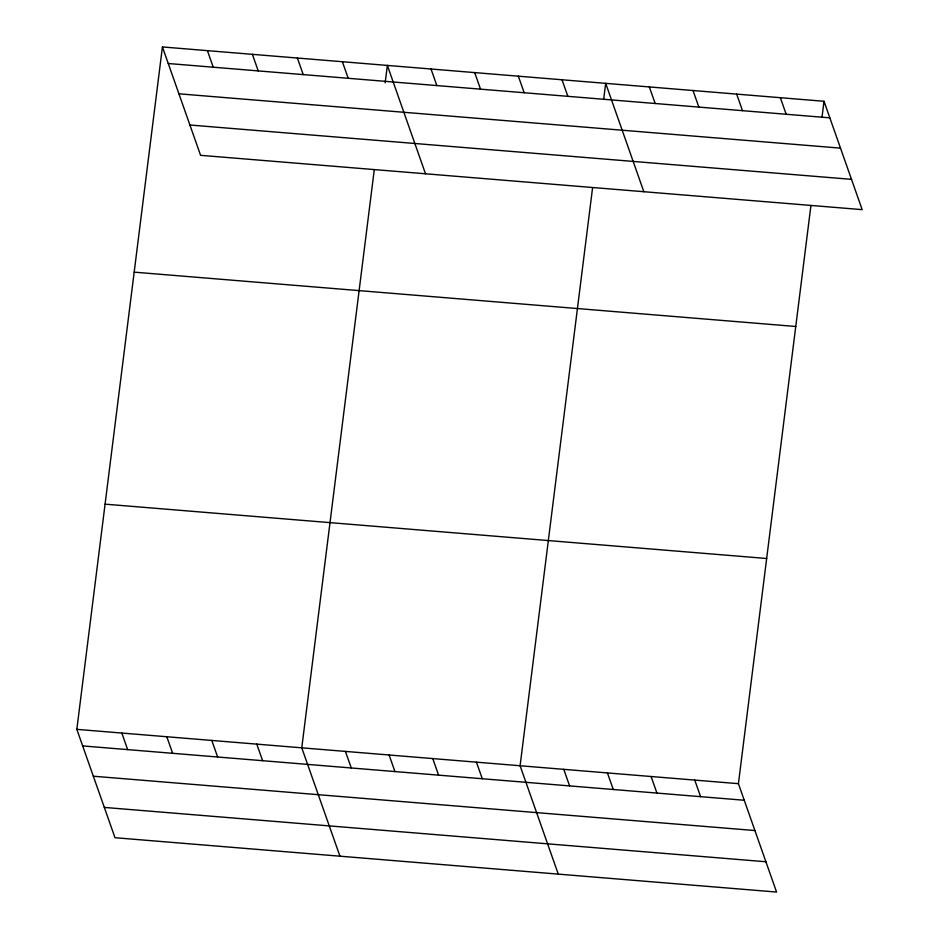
<?xml version="1.0" encoding="UTF-8"?>
<svg xmlns="http://www.w3.org/2000/svg" width="939" height="939" viewBox="0 0 939 939"><rect width="100%" height="100%" fill="white"/><g stroke="black" fill="none" stroke-linecap="round" stroke-linejoin="round"><path stroke-width="1.41" d="M810.885 205.887L738.418 783.678L776.576 892.05L114.992 837.717L76.834 729.357L162.424 46.95L824.008 101.283L862.166 209.643L200.582 155.322L162.424 46.95M374.238 170.029L301.771 747.82L339.941 856.192M385.166 82.855L387.361 65.425L425.52 173.785M592.556 187.953L520.1 765.755L558.259 874.115M603.671 99.334L605.678 83.348L643.837 191.72M822.001 117.258L824.008 101.283M168.245 63.512L829.83 117.845M178.915 93.806L840.499 148.139M189.913 125.016L851.497 179.349M134.171 272.146L795.756 326.479M105.074 504.161L766.658 558.494M76.834 729.357L738.418 783.678M82.667 745.918L744.251 800.251M93.337 776.213L754.921 830.546M104.335 807.423L765.919 861.756M780.332 97.691L786.166 114.253M736.669 94.111L742.503 110.673M693.005 90.52L698.839 107.081M649.342 86.94L655.176 103.501M562.015 79.768L567.849 96.33M518.351 76.176L524.185 92.738M474.688 72.596L480.522 89.158M694.754 780.098L700.588 796.659M431.024 69.005L436.858 85.566M651.091 776.506L656.924 793.079M607.427 772.926L613.261 789.488M342.371 61.728L348.205 78.289M563.764 769.334L569.597 785.908M297.381 58.03L303.215 74.592M252.391 54.345L258.225 70.906M476.437 762.163L482.27 778.724M207.402 50.647L213.235 67.209M432.773 758.583L438.595 775.144M389.098 754.991L394.932 771.553M345.435 751.411L351.268 767.973M256.781 744.134L262.615 760.696M211.803 740.437L217.637 756.998M166.813 736.739L172.647 753.301M121.824 733.042L127.657 749.604"/></g></svg>
